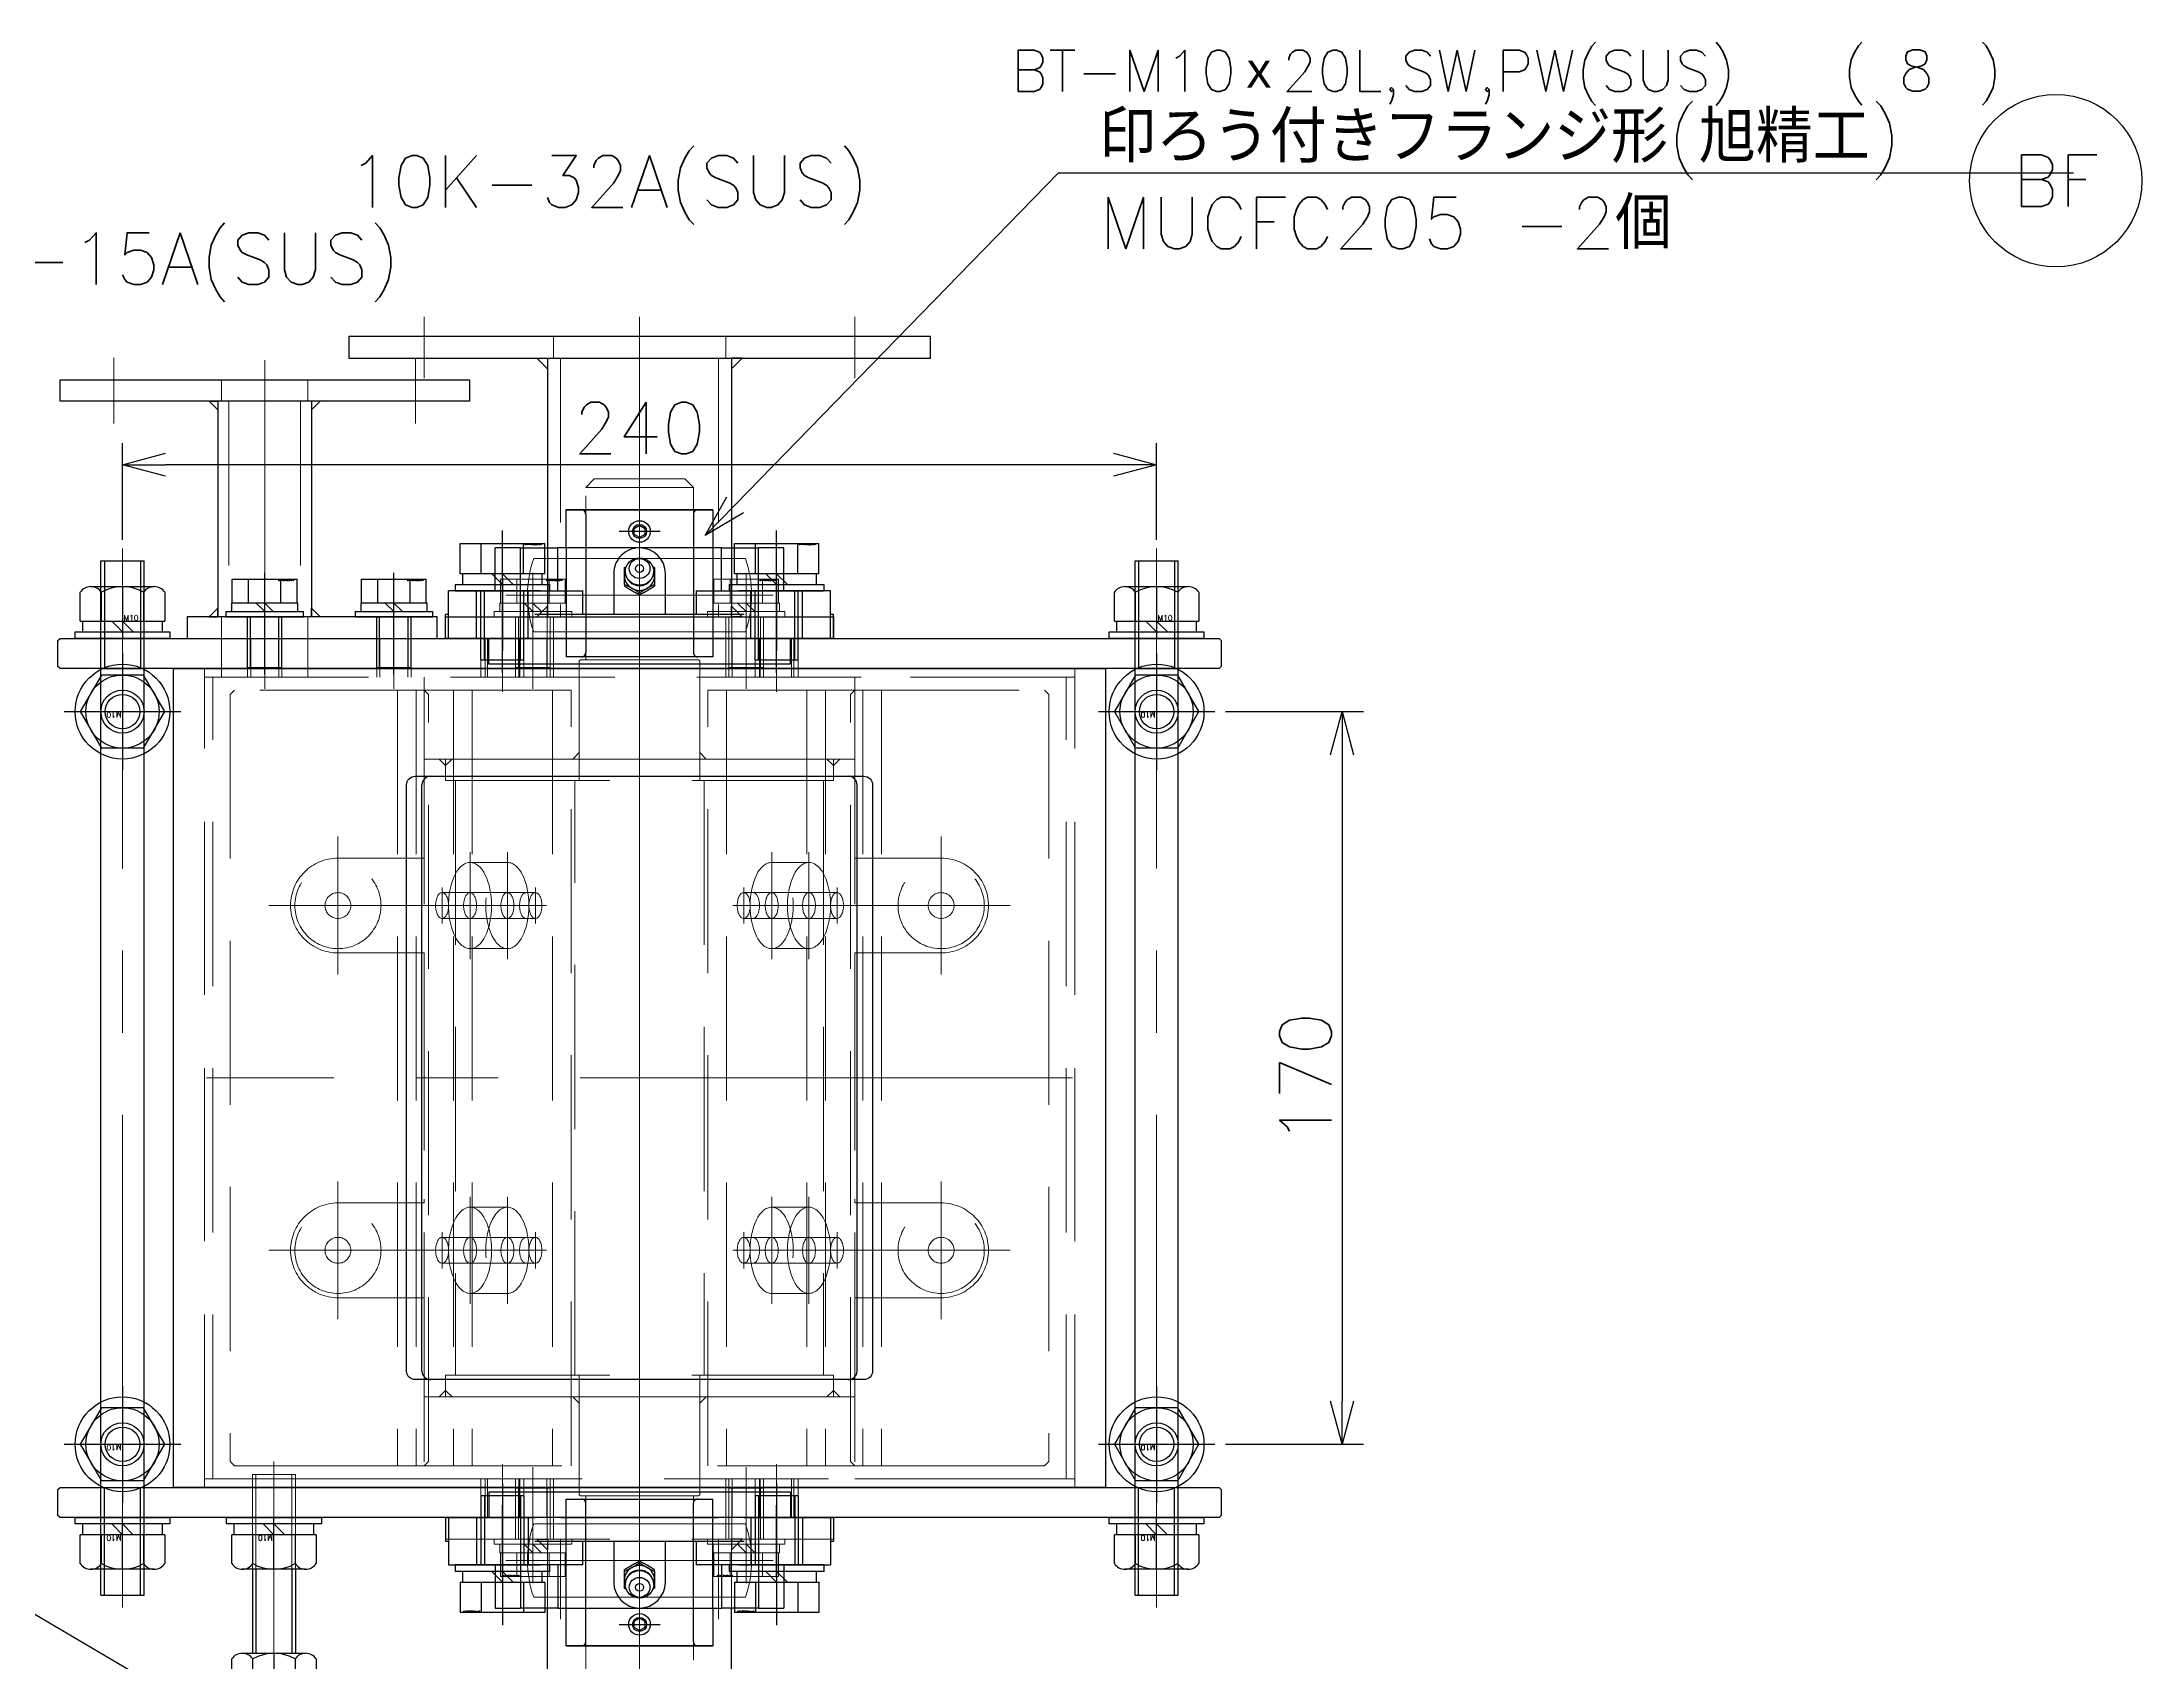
# Model space of a CAD drawing. Header units: millimetres. Extents: x -16130 to 36813, y -8099 to 27484.
# Drawn here: x 19313.9 to 19801.2, y 13808.8 to 14184.9 of the extents above; entities that cross this region are included whole.
import ezdxf
from ezdxf import colors
from ezdxf.entities.mleader import LeaderData, LeaderLine
from ezdxf.enums import TextEntityAlignment as Align
from ezdxf.math import Vec2, Vec3

# ---------------------------------------------------------------- set-up
doc = ezdxf.new("R2010")
doc.units = ezdxf.units.MM
doc.header["$LTSCALE"] = 6
doc.header["$PDMODE"] = 99
doc.header["$PDSIZE"] = 1
doc.linetypes.add('CENTER2', pattern=[28.575, 19.05, -3.175, 3.175, -3.175])
doc.linetypes.add('HIDDEN', pattern=[9.525, 6.35, -3.175])
for name, color, linetype, lineweight in [('01_NORMAL', 7, 'Continuous', 25), ('04_HIDDEN', 2, 'HIDDEN', 13), ('05_CENTER', 4, 'CENTER2', 13), ('07_TEXT', 3, 'Continuous', 13), ('08_DIM', 3, 'Continuous', 13)]:
    doc.layers.add(name, color=color, linetype=linetype, lineweight=lineweight)
doc.layers.add('10_DRAFT', color=8, linetype='Continuous', lineweight=0, plot=False)
doc.layers.add('HIDDEN', color=3, linetype='HIDDEN')
doc.styles.add('KSS_TXT', font='txt.shx', dxfattribs={"bigfont": 'extfont2.shx'})
doc.styles.add('KSS_TXT_L', font='txt.shx', dxfattribs={"height": 3, "bigfont": 'extfont2.shx'})
doc.styles.get("Standard").update_dxf_attribs({"font": 'txt.shx', "bigfont": 'extfont2.shx'})
doc.dimstyles.new('KSS_DIM', dxfattribs={"dimtxt": 3, "dimasz": 2.5, "dimexe": 1.25, "dimexo": 0.625, "dimtad": 1, "dimdsep": 46, "dimtxsty": 'KSS_TXT', "dimblk": 'OPEN30', "dimcen": 0, "dimazin": 2, "dimtfac": 0.75, "dimtmove": 0, "dimatfit": 3, "dimldrblk": 'OPEN30', "dimfxl": 1, "dimtolj": 1, "dimarcsym": 0})

# ---------------------------------------------------------------- blocks, each defined once
blk = doc.blocks.new('AM_BALLOON1')
at = {"transparency": 16777216}
blk.add_circle((0, 0), 5, dxfattribs=at)
blk.add_attdef('B_NUMBER', text='', height=3, dxfattribs=at).set_placement((0, 0), align=Align.MIDDLE_CENTER)
blk = doc.blocks.new('_OPEN')
at = {"color": 0, "linetype": 'ByBlock'}
for p, q in [((-1, 0.167), (0, 0)), ((0, 0), (-1, -0.167)), ((0, 0), (-1, 0))]:
    blk.add_line(p, q, dxfattribs=at)
blk = doc.blocks.new('_Open30')
at = {"color": 0, "linetype": 'ByBlock', "lineweight": -2}
for p, q in [((-1, 0.268), (0, 0)), ((0, 0), (-1, -0.268)), ((0, 0), (-1, 0))]:
    blk.add_line(p, q, dxfattribs=at)
blk = doc.blocks.new('A$C4DD551DB_1_1_1')
at = {"color": 0}
for p, q in [((-50.5, 68), (-50.5, -68)), ((50.5, 68), (50.5, -68))]:
    blk.add_line(p, q, dxfattribs=at)
blk.add_lwpolyline([(52.08, -70), (-52.08, -70, -0.414214), (-54.08, -68), (-54.08, 68, -0.414214), (-52.08, 70), (52.08, 70, -0.414214), (54.08, 68), (54.08, -68, -0.414214)], format="xyb", close=True, dxfattribs=at)
for centre, start, end in [((-48.5, 68), 90, 180), ((48.5, 68), 0, 90), ((-48.5, -68), 180, 270), ((48.5, -68), 270, 0)]:
    blk.add_arc(centre, 2, start, end, dxfattribs=at)
at = {"layer": '01_NORMAL'}
blk.add_lwpolyline([(-108.15, 95), (108.15, 95), (108.15, -95), (-108.15, -95)], close=True, dxfattribs=at)
at = {"layer": '04_HIDDEN'}
for p, q in [((-101, 95), (-101, -95)), ((101, 95), (101, -95))]:
    blk.add_line(p, q, dxfattribs=at)
at = {"layer": '10_DRAFT'}
for p, q in [((0, 95), (0, -95)), ((4.06, 0), (-4.06, 0))]:
    blk.add_line(p, q, dxfattribs=at)
blk = doc.blocks.new('A$C6DB7488B_1_1_1')
at = {"color": 0}
for p, q in [((-160, 94), (-159, 95)), ((-160, 50), (-160, 94)), ((-159, 95), (19, 95)), ((19, 95), (20, 94)), ((20, 94), (20, 50)), ((-160, 51.83), (20, 51.83)), ((-160, 43.17), (20, 43.17)), ((-160, 38.84), (20, 38.84)), ((-113, 26.3), (-113, 24.17)), ((-107, 26.3), (-107, 24.17)), ((-33, 26.3), (-33, 24.17)), ((-27, 26.3), (-27, 24.17)), ((-144, 15.84), (-144, -15.84)), ((4, 15.84), (4, -15.84)), ((-207, 12.5), (-207, -12.5)), ((152, 12.5), (27, 12.5)), ((154, 10.5), (152, 12.5)), ((152, 12.5), (152, -12.5)), ((154, -10.5), (154, 10.5)), ((154, 4), (87, 4)), ((154, -4), (87, -4)), ((27, -12.5), (152, -12.5)), ((152, -12.5), (154, -10.5)), ((-113, -26.3), (-113, -24.17)), ((-107, -26.3), (-107, -24.17)), ((-33, -26.3), (-33, -24.17)), ((-27, -26.3), (-27, -24.17)), ((-160, -38.84), (20, -38.84)), ((-160, -43.17), (20, -43.17)), ((-160, -50), (-160, -94)), ((-160, -51.83), (20, -51.83)), ((20, -94), (20, -50)), ((-160, -94), (-159, -95)), ((-159, -95), (19, -95)), ((19, -95), (20, -94))]:
    blk.add_line(p, q, dxfattribs=at)
for points in [[(20, 15.84), (-160, 15.84), (-160, 56.16), (20, 56.16)], [(20, -15.84), (-160, -15.84), (-160, -56.16), (20, -56.16)]]:
    blk.add_lwpolyline(points, close=True, dxfattribs=at)
at = {"color": 3}
for points in [[(-144, 45), (-142.5, 45), (-144, 46.5), (-144, 46.5)], [(-144, 45), (-142.5, 45), (-144, 43.5), (-144, 43.5)], [(4, 45), (2.5, 45), (4, 46.5), (4, 46.5)], [(4, 45), (2.5, 45), (4, 43.5), (4, 43.5)], [(-144, 14), (-145.5, 14), (-144, 15.5), (-144, 15.5)], [(4, 14), (5.5, 14), (4, 15.5), (4, 15.5)], [(-144, -14), (-145.5, -14), (-144, -15.5), (-144, -15.5)], [(4, -14), (5.5, -14), (4, -15.5), (4, -15.5)], [(-144, -45), (-142.5, -45), (-144, -43.5), (-144, -43.5)], [(4, -45), (2.5, -45), (4, -43.5), (4, -43.5)], [(-144, -45), (-142.5, -45), (-144, -46.5), (-144, -46.5)], [(4, -45), (2.5, -45), (4, -46.5), (4, -46.5)]]:
    blk.add_lwpolyline(points, close=True, dxfattribs=at)
at = {"color": 0}
for points in [[(-167, 12.5), (-207, 12.5), (-209, 10.5), (-209, -10.5), (-207, -12.5), (-167, -12.5)], [(-144, 14), (-166.7, 14), (-167, 13.7), (-167, -13.7), (-166.7, -14), (-144, -14)], [(4, 14), (26.7, 14), (27, 13.7), (27, -13.7), (26.7, -14), (4, -14)]]:
    blk.add_lwpolyline(points, dxfattribs=at)
for centre in [(-110, 70), (-30, 70), (-110, -70), (-30, -70)]:
    blk.add_circle(centre, 3, dxfattribs=at)
blk.add_arc((87, 0), 4, 90, 270, dxfattribs=at)
at = {"color": 0, "extrusion": (0, 0, -1)}
for centre, major_axis in [((-110, 26.34), (3, 0)), ((-30, -26.34), (-3, 0))]:
    blk.add_ellipse(centre, major_axis=major_axis, ratio=0.500003, start_param=3.113199, end_param=6.311671, dxfattribs=at)
for centre, major_axis in [((-110, 24.17), (3, 0)), ((-30, -24.17), (-3, 0))]:
    blk.add_ellipse(centre, major_axis=major_axis, ratio=0.500003, dxfattribs=at)
at = {"color": 0}
for centre, major_axis in [((-30, 26.34), (-3, 0)), ((-110, -26.34), (3, 0))]:
    blk.add_ellipse(centre, major_axis=major_axis, ratio=0.500003, start_param=3.113199, end_param=6.311671, dxfattribs=at)
for centre, major_axis in [((-30, 24.17), (-3, 0)), ((-110, -24.17), (3, 0))]:
    blk.add_ellipse(centre, major_axis=major_axis, ratio=0.500003, dxfattribs=at)
at = {"layer": '04_HIDDEN'}
for p, q in [((-159, 49), (-160, 50)), ((19, 49), (-159, 49)), ((4, 50), (-144, 50)), ((-144, 50), (-144, 49)), ((-144, 49), (-144, 15.84)), ((4, 50), (4, 49)), ((4, 49), (4, 15.84)), ((20, 50), (19, 49)), ((-144, 45), (-139, 45)), ((-139, 45), (-139, -45)), ((-113, 26.3), (-113, 45.83)), ((-107, 26.3), (-107, 45.83)), ((-33, 26.3), (-33, 45.83)), ((-27, 26.3), (-27, 45.83)), ((-1, 45), (-1, -45)), ((4, 45), (-1, 45)), ((-139, 42.7), (-1, 42.7)), ((-120, 30.67), (-120, 39.33)), ((-100, 30.67), (-100, 39.33)), ((-40, 30.67), (-40, 39.33)), ((-20, 30.67), (-20, 39.33)), ((-160, 20.17), (20, 20.17)), ((-144, 14), (-139, 14)), ((4, 14), (-1, 14)), ((154, 5), (134, 5)), ((134, -5), (134, 5)), ((129, 4), (126.69, 0)), ((126.69, 0), (129, -4)), ((129, -4), (129, 4)), ((154, 4), (129, 4)), ((154, -4), (129, -4)), ((154, -5), (134, -5)), ((-144, -14), (-139, -14)), ((4, -14), (-1, -14)), ((-144, -49), (-144, -15.84)), ((4, -49), (4, -15.84)), ((-160, -20.17), (20, -20.17)), ((-113, -26.3), (-113, -45.83)), ((-107, -26.3), (-107, -45.83)), ((-33, -26.3), (-33, -45.83)), ((-27, -26.3), (-27, -45.83)), ((-120, -30.67), (-120, -39.33)), ((-100, -30.67), (-100, -39.33)), ((-40, -30.67), (-40, -39.33)), ((-20, -30.67), (-20, -39.33)), ((-139, -42.7), (-1, -42.7)), ((-144, -45), (-139, -45)), ((4, -45), (-1, -45)), ((-159, -49), (-160, -50)), ((19, -49), (-159, -49)), ((-144, -50), (-144, -49)), ((4, -50), (-144, -50)), ((4, -50), (4, -49)), ((20, -50), (19, -49))]:
    blk.add_line(p, q, dxfattribs=at)
for points in [[(-1, 15), (-139, 15)], [(-139, -15), (-1, -15)]]:
    blk.add_lwpolyline(points, dxfattribs=at)
for centre in [(-110, 70), (-30, 70), (-110, -70), (-30, -70)]:
    blk.add_circle(centre, 10, dxfattribs=at)
for centre in [(-110, 39.33), (-30, 39.33)]:
    blk.add_ellipse(centre, major_axis=(10, 0), ratio=0.5, start_param=0, end_param=3.141593, dxfattribs=at)
at = {"layer": '04_HIDDEN', "extrusion": (0, 0, -1)}
for centre, major_axis, ratio in [((-110, 45.83), (3, 0), 0.500003), ((-110, 39.33), (3, 0), 0.500003), ((-110, 30.67), (-10, 0), 0.5), ((-110, 30.67), (3, 0), 0.500003), ((-30, -30.67), (10, 0), 0.5), ((-30, -30.67), (-3, 0), 0.500003), ((-30, -39.33), (-3, 0), 0.500003), ((-30, -45.83), (-3, 0), 0.500003)]:
    blk.add_ellipse(centre, major_axis=major_axis, ratio=ratio, dxfattribs=at)
at = {"layer": '04_HIDDEN'}
for centre, major_axis, ratio in [((-30, 45.83), (-3, 0), 0.500003), ((-30, 39.33), (-3, 0), 0.500003), ((-30, 30.67), (10, 0), 0.5), ((-30, 30.67), (-3, 0), 0.500003), ((-110, -30.67), (-10, 0), 0.5), ((-110, -30.67), (3, 0), 0.500003), ((-110, -39.33), (3, 0), 0.500003), ((-110, -45.83), (3, 0), 0.500003)]:
    blk.add_ellipse(centre, major_axis=major_axis, ratio=ratio, dxfattribs=at)
at = {"layer": '04_HIDDEN', "extrusion": (0, 0, -1)}
for centre in [(-110, -39.33), (-30, -39.33)]:
    blk.add_ellipse(centre, major_axis=(10, 0), ratio=0.5, start_param=0, end_param=3.141593, dxfattribs=at)
at = {"layer": '05_CENTER'}
for p, q in [((-70, -100.5), (-70, 100.5)), ((-110, 57), (-110, 83)), ((-30, 57), (-30, 83)), ((-123, 70), (-97, 70)), ((-17, 70), (-43, 70)), ((-105.82, 45.83), (-114.18, 45.83)), ((-110, 48.3), (-110, 21.62)), ((-34.18, 45.83), (-25.82, 45.83)), ((-30, 48.3), (-30, 21.62)), ((-97.59, 39.33), (-122.41, 39.33)), ((-42.41, 39.33), (-17.59, 39.33)), ((-97.59, 30.67), (-122.41, 30.67)), ((-42.41, 30.67), (-17.59, 30.67)), ((-105.82, 24.17), (-114.18, 24.17)), ((-34.18, 24.17), (-25.82, 24.17)), ((156.79, 0), (-212.93, 0)), ((-105.82, -24.17), (-114.18, -24.17)), ((-110, -48.3), (-110, -21.62)), ((-34.18, -24.17), (-25.82, -24.17)), ((-30, -48.3), (-30, -21.62)), ((-97.59, -30.67), (-122.41, -30.67)), ((-42.41, -30.67), (-17.59, -30.67)), ((-97.59, -39.33), (-122.41, -39.33)), ((-42.41, -39.33), (-17.59, -39.33)), ((-105.82, -45.83), (-114.18, -45.83)), ((-34.18, -45.83), (-25.82, -45.83)), ((-110, -57), (-110, -83)), ((-30, -57), (-30, -83)), ((-123, -70), (-97, -70)), ((-17, -70), (-43, -70))]:
    blk.add_line(p, q, dxfattribs=at)
at = {"layer": '10_DRAFT'}
for centre in [(-110, 39.33), (-30, 39.33)]:
    blk.add_ellipse(centre, major_axis=(10, 0), ratio=0.5, start_param=3.141593, end_param=6.283185, dxfattribs=at)
at = {"layer": '10_DRAFT', "extrusion": (0, 0, -1)}
for centre in [(-110, -39.33), (-30, -39.33)]:
    blk.add_ellipse(centre, major_axis=(10, 0), ratio=0.5, start_param=3.141593, end_param=6.283185, dxfattribs=at)
blk = doc.blocks.new('MUCFC205c')
at = {"color": 0}
for p, q in [((-35, 6), (35, 6)), ((-35, 6), (-35, 0)), ((35, 6), (35, 0)), ((-44.32, 0), (-24.31, 0)), ((-18.27, 0), (-24.31, 0)), ((-18.27, 0), (18.27, 0)), ((24.31, 0), (18.27, 0)), ((24.31, 0), (44.32, 0)), ((-45, 0), (-44.32, 0)), ((-45, 0), (-45, -5.5)), ((-44.32, 0), (-44.32, -11)), ((44.32, 0), (45, 0)), ((44.32, 0), (44.32, -11)), ((45, 0), (45, -5.5)), ((-45, -5.5), (-44.32, -5.5)), ((-24.31, -5.5), (-18.27, -5.5)), ((-18.27, -5.5), (18.27, -5.5)), ((-13.14, -11), (-13.14, -5.5)), ((-6, -5.5), (-6, -15)), ((6, -15), (6, -5.5)), ((13.14, -5.5), (13.14, -11)), ((18.27, -5.5), (24.31, -5.5)), ((44.32, -5.5), (45, -5.5)), ((-44.32, -11), (-22.98, -11)), ((-33.5, -11), (-33.5, -21)), ((-27.59, -11), (-27.59, -21)), ((-13.14, -11), (-22.98, -11)), ((-19, -11), (-19, -21)), ((-3.5, -12.48), (-3.5, -12.13)), ((0, -10.53), (0, -10.18)), ((3.5, -12.48), (3.5, -12.13)), ((22.98, -11), (13.14, -11)), ((19, -11), (19, -21)), ((22.98, -11), (44.32, -11)), ((27.59, -11), (27.59, -21)), ((33.5, -11), (33.5, -21)), ((-33.5, -21), (-27.59, -21)), ((-19, -21), (-27.59, -21)), ((-19, -21), (0, -21)), ((-17, -29.8), (-17, -21)), ((-1.25, -24.08), (0, -23.36)), ((-1.25, -25.52), (-1.25, -24.08)), ((0, -21), (19, -21)), ((0, -23.36), (1.25, -24.08)), ((1.25, -24.08), (1.25, -25.52)), ((17, -21), (17, -29.8)), ((27.59, -21), (19, -21)), ((27.59, -21), (33.5, -21)), ((0, -26.24), (-1.25, -25.52)), ((1.25, -25.52), (0, -26.24)), ((17, -29.8), (-17, -29.8)), ((-17, -29.8), (17, -29.8))]:
    blk.add_line(p, q, dxfattribs=at)
at = {"color": 0, "linetype": 'CENTER2'}
for p, q in [((-31.82, -13.93), (-31.82, 2.87)), ((31.82, -13.93), (31.82, 2.87)), ((-4.75, -24.8), (4.75, -24.8))]:
    blk.add_line(p, q, dxfattribs=at)
at = {"color": 0}
for radius in [2.5, 1.63]:
    blk.add_circle((0, -24.8), radius, dxfattribs=at)
at = {"color": 0, "linetype": 'HIDDEN'}
for centre, start, end in [((-13.5, 3.3), 0, 90), ((13.5, 3.3), 90, 180), ((-13.5, -28.8), 270, 0), ((13.5, -28.8), 180, 270)]:
    blk.add_arc(centre, 1, start, end, dxfattribs=at)
at = {"color": 0}
for centre, radius, start, end in [((0, -15.5), 3.3, 0, 180), ((0, -15), 6, 180, 270), ((0, -15), 6, 270, 0)]:
    blk.add_arc(centre, radius, start, end, dxfattribs=at)
for major_axis, start_param, end_param in [((-3.5, 0), 5.235988, 6.283185), ((-3.5, 0), 0, 0.342953), ((-3.5, 0), 4.18879, 5.235988), ((3.5, 0), 0, 1.047198), ((3.5, 0), 5.940232, 6.283185)]:
    blk.add_ellipse((0, -14.52), major_axis=major_axis, ratio=0.965926, start_param=start_param, end_param=end_param, dxfattribs=at)
for centre, major_axis in [((0, -15.5), (-3.3, 0)), ((0, -16.2), (-2.4, 0)), ((0, -16.2), (-0.929, 0))]:
    blk.add_ellipse(centre, major_axis=major_axis, ratio=0.965926, dxfattribs=at)
for points, weights in [([(-1.75, -11.07), (-2.56, -11.53), (-3.5, -12.13)], [1, 1.07194812406, 1.06657306684]), ([(-3.5, -12.48), (-2.56, -12.04), (-1.75, -11.59)], [1.06657306684, 1.07194812406, 1]), ([(-3.5, -14.52), (-3.5, -13.61), (-3.5, -12.48)], [1, 1.07194812406, 1.06657306684]), ([(-3.5, -16.39), (-3.5, -15.42), (-3.5, -14.52)], [1.06657306684, 1.07194812406, 1]), ([(0, -10.18), (-0.94, -10.62), (-1.75, -11.07)], [1.06657306684, 1.07194812406, 1]), ([(-1.75, -11.59), (-0.94, -11.14), (0, -10.53)], [1, 1.07194812406, 1.06657306684]), ([(1.75, -11.07), (0.94, -10.62), (0, -10.18)], [1, 1.07194812406, 1.06657306684]), ([(0, -10.53), (0.94, -11.14), (1.75, -11.59)], [1.06657306684, 1.07194812406, 1]), ([(3.5, -12.13), (2.56, -11.53), (1.75, -11.07)], [1.06657306684, 1.07194812406, 1]), ([(1.75, -11.59), (2.56, -12.04), (3.5, -12.48)], [1, 1.07194812406, 1.06657306684]), ([(3.5, -12.48), (3.5, -13.61), (3.5, -14.52)], [1.06657306684, 1.07194812406, 1]), ([(3.5, -14.52), (3.5, -15.42), (3.5, -16.39)], [1, 1.07194812406, 1.06657306684]), ([(-3.07, -16.66), (-3.28, -16.53), (-3.5, -16.39)], [1.06489758801, 1.06782171765, 1.06657306684]), ([(3.5, -16.39), (3.28, -16.53), (3.07, -16.66)], [1.06657306684, 1.06782171765, 1.06489758801])]:
    blk.add_rational_spline(points, weights, degree=2, dxfattribs=at)
at = {"layer": '10_DRAFT'}
for p, q in [((0, -29.8), (0, 6)), ((-24.57, -1.5), (24.57, -1.5)), ((31, -10), (-31, -10)), ((-24.57, -18.5), (24.57, -18.5))]:
    blk.add_line(p, q, dxfattribs=at)
for start, end in [(160.9179, 199.0821), (340.9179, 19.0821)]:
    blk.add_arc((0, -10), 26, start, end, dxfattribs=at)
at = {"layer": 'HIDDEN', "color": 0}
for p, q in [((-37.82, 0), (-37.82, -11)), ((-25.82, 0), (-25.82, -11)), ((-17, -21), (-17, 4.3)), ((-17, 4.3), (17, 4.3)), ((-12.5, -28.8), (-12.5, 3.3)), ((12.5, -28.8), (12.5, 3.3)), ((17, -21), (17, 4.3)), ((25.82, 0), (25.82, -11)), ((37.82, 0), (37.82, -11))]:
    blk.add_line(p, q, dxfattribs=at)
blk = doc.blocks.new('A$C05FE0EC2_2_1_1')
at = {"color": 0}
for p, q in [((-9.81, 11), (9.81, 11)), ((-9.81, 4), (-9.81, 11)), ((-4.91, 4), (-4.91, 11)), ((4.91, 4), (4.91, 11)), ((9.81, 4), (9.81, 11)), ((-11, 1.5), (11, 1.5)), ((-11, 1.5), (-11, 0)), ((-11, 0), (11, 0)), ((9.81, 4), (-9.81, 4)), ((-9.25, 4), (-9.25, 1.5)), ((0, 1.5), (-2.5, 4)), ((0, 4), (2.5, 1.5)), ((9.25, 1.5), (9.25, 4)), ((11, 0), (11, 1.5))]:
    blk.add_line(p, q, dxfattribs=at)
at = {"color": 0, "linetype": 'CENTER2'}
blk.add_line((0, -19), (0, 14), dxfattribs=at)
at = {"color": 0, "linetype": 'HIDDEN'}
for p, q in [((-5, -16), (-5, 0)), ((-4.19, -16), (-4.19, 0)), ((4.19, -16), (4.19, 0)), ((5, -16), (5, 0)), ((-5, -16), (5, -16))]:
    blk.add_line(p, q, dxfattribs=at)
at = {"layer": '10_DRAFT', "style": 'KSS_TXT_L'}
blk.add_text('BT-M10x20L,SW,PW', height=0.3, dxfattribs=at).set_placement((5.16, 10.66))
blk = doc.blocks.new('A$C684CD659')
at = {"color": 4}
blk.add_blockref('MUCFC205c', (0, 0), dxfattribs=at)
at = {"rotation": 180}
for p in [(-31.82, -11), (31.82, -11)]:
    blk.add_blockref('A$C05FE0EC2_2_1_1', p, dxfattribs=at)
blk = doc.blocks.new('A$C2F213FA1_1_1_1')
at = {"color": 0}
blk.add_lwpolyline([(135, 6.5), (135, 0.5), (134.5, 0), (-134.5, 0), (-135, 0.5), (-135, 6.5), (-134.5, 7), (134.5, 7)], close=True, dxfattribs=at)
at = {"layer": '04_HIDDEN'}
for p, q in [((-101, 7), (-101, 9)), ((-36.82, 9), (-36.82, 0)), ((-35.82, 9), (-35.82, 0)), ((-27.82, 9), (-27.82, 0)), ((-26.82, 9), (-26.82, 0)), ((26.82, 9), (26.82, 0)), ((27.82, 9), (27.82, 0)), ((35.82, 9), (35.82, 0)), ((36.82, 9), (36.82, 0)), ((101, 9), (101, 7))]:
    blk.add_line(p, q, dxfattribs=at)
at = {"layer": '04_HIDDEN', "color": 9}
for p, q in [((-35.25, 0), (-35.25, 9)), ((35.25, 0), (35.25, 9))]:
    blk.add_line(p, q, dxfattribs=at)
at = {"layer": '04_HIDDEN', "color": 252}
for p, q in [((-28.75, 9), (-28.75, 0)), ((-28, 9), (-28, 0)), ((-21.5, 9), (-21.5, 0)), ((-20.75, 9), (-20.75, 0)), ((-20, 9), (-20, 0)), ((20, 9), (20, 0)), ((20.75, 9), (20.75, 0)), ((21.5, 9), (21.5, 0)), ((28, 9), (28, 0)), ((28.75, 9), (28.75, 0))]:
    blk.add_line(p, q, dxfattribs=at)
at = {"layer": '04_HIDDEN'}
blk.add_lwpolyline([(101, 9), (-101, 9)], dxfattribs=at)
at = {"layer": '05_CENTER'}
for p, q in [((-120, 11.2), (-120, -4.07)), ((-31.82, 12.39), (-31.82, -3.39)), ((31.82, 12.39), (31.82, -3.39)), ((120, 11.2), (120, -4.07))]:
    blk.add_line(p, q, dxfattribs=at)
at = {"layer": '05_CENTER', "color": 252}
for p, q in [((-24.75, 11.71), (-24.75, -2.71)), ((24.75, 11.71), (24.75, -2.71))]:
    blk.add_line(p, q, dxfattribs=at)
at = {"layer": '10_DRAFT'}
blk.add_line((0, 9), (0, 0), dxfattribs=at)
blk = doc.blocks.new('A$C2C234A17_1_1_1')
at = {"color": 0}
blk.add_lwpolyline([(135, 4.5), (135, -1.5), (134.5, -2), (-134.5, -2), (-135, -1.5), (-135, 4.5), (-134.5, 5), (134.5, 5)], close=True, dxfattribs=at)
at = {"layer": '04_HIDDEN'}
for p, q in [((-101, 5), (-101, 7)), ((-36.82, 7), (-36.82, -2)), ((-35.82, 7), (-35.82, -2)), ((-27.82, 7), (-27.82, -2)), ((-26.82, 7), (-26.82, -2)), ((26.82, 7), (26.82, -2)), ((27.82, 7), (27.82, -2)), ((35.82, 7), (35.82, -2)), ((36.82, 7), (36.82, -2)), ((101, 7), (101, 5))]:
    blk.add_line(p, q, dxfattribs=at)
at = {"layer": '04_HIDDEN', "color": 9}
for p, q in [((-35.25, -2), (-35.25, 7)), ((35.25, -2), (35.25, 7))]:
    blk.add_line(p, q, dxfattribs=at)
at = {"layer": '04_HIDDEN', "color": 252}
for p, q in [((-28.75, 7), (-28.75, -2)), ((-28, 7), (-28, -2)), ((-21.5, 7), (-21.5, -2)), ((-20.75, 7), (-20.75, -2)), ((-20, 7), (-20, -2)), ((20, 7), (20, -2)), ((20.75, 7), (20.75, -2)), ((21.5, 7), (21.5, -2)), ((28, 7), (28, -2)), ((28.75, 7), (28.75, -2)), ((53, 7), (53, -2)), ((53.75, 7), (53.75, -2)), ((60.25, 7), (60.25, -2)), ((61, 7), (61, -2)), ((77, 7), (77, -2)), ((83, 7), (83, -2)), ((83.75, 7), (83.75, -2)), ((90.25, 7), (90.25, -2)), ((91, 7), (91, -2)), ((97, 7), (97, -2))]:
    blk.add_line(p, q, dxfattribs=at)
at = {"layer": '04_HIDDEN'}
blk.add_lwpolyline([(101, 7), (-101, 7)], dxfattribs=at)
at = {"layer": '05_CENTER'}
for p, q in [((-31.82, 10.39), (-31.82, -5.39)), ((31.82, 10.39), (31.82, -5.39)), ((-120, 9.2), (-120, -6.07)), ((120, 9.2), (120, -6.07))]:
    blk.add_line(p, q, dxfattribs=at)
at = {"layer": '05_CENTER', "color": 252}
for p, q in [((-24.75, 9.71), (-24.75, -4.71)), ((24.75, 9.71), (24.75, -4.71)), ((57, 9.71), (57, -4.71)), ((87, 9.71), (87, -4.71))]:
    blk.add_line(p, q, dxfattribs=at)
at = {"layer": '10_DRAFT'}
blk.add_line((0, 7), (0, -2), dxfattribs=at)
blk = doc.blocks.new('A$C04E828C6_1_1_1')
at = {"color": 0}
for p, q in [((-63, 28), (123, 28)), ((-21, -1), (-21, -21)), ((1, -1), (1, -21)), ((59, -1), (59, -21)), ((81, -1), (81, -21))]:
    blk.add_line(p, q, dxfattribs=at)
for points in [[(-21, -21), (-63, -21), (-63, 30), (123, 30), (123, -21), (81, -21)], [(59, -21), (1, -21)]]:
    blk.add_lwpolyline(points, dxfattribs=at)
for centre in [(-10, -1), (70, -1)]:
    blk.add_arc(centre, 11, 0, 180, dxfattribs=at)
at = {"layer": '05_CENTER'}
for p, q in [((-10, -25), (-10, 15)), ((70, -25), (70, 15)), ((-26, -1), (6, -1)), ((54, -1), (86, -1))]:
    blk.add_line(p, q, dxfattribs=at)
blk = doc.blocks.new('M10Nza_1_1_1_1')
at = {"color": 0}
for p, q in [((-9.8, 4), (-9.8, 10.69)), ((-7.35, 12), (7.35, 12)), ((-4.9, 4), (-4.9, 10.69)), ((4.9, 10.69), (4.9, 4)), ((9.8, 10.69), (9.8, 4)), ((-9.8, 4), (9.8, 4)), ((-9.2, 1.5), (-9.2, 4)), ((0, 1.5), (-2.5, 4)), ((0, 4), (2.5, 1.5)), ((9.2, 4), (9.2, 1.5))]:
    blk.add_line(p, q, dxfattribs=at)
at = {"color": 0, "linetype": 'CENTER2'}
blk.add_line((0, 12), (0, 0), dxfattribs=at)
at = {"color": 0}
blk.add_lwpolyline([(-11, 1.5), (11, 1.5), (11, 0), (-11, 0)], close=True, dxfattribs=at)
for centre, radius, start, end in [((-7.35, 9.06), 2.94, 33.626, 146.374), ((0, 2.2), 9.8, 60, 120), ((7.35, 9.06), 2.94, 33.626, 146.374)]:
    blk.add_arc(centre, radius, start, end, dxfattribs=at)
at = {"layer": '10_DRAFT', "style": 'KSS_TXT'}
blk.add_text('M10', height=1.25, dxfattribs=at).set_placement((0.26, 4.12))
blk = doc.blocks.new('A$C684CC09B')
at = {"color": 0, "linetype": 'CENTER2'}
blk.add_line((0, -93), (0, 10), dxfattribs=at)
at = {"color": 0}
for p, q in [((-9.81, 7), (9.81, 7)), ((-9.81, 0), (-9.81, 7)), ((-4.91, 0), (-4.91, 7)), ((4.91, 0), (4.91, 7)), ((9.81, 0), (9.81, 7)), ((-9.81, 0), (9.81, 0)), ((-5, -90), (-5, 0)), ((5, -90), (5, 0)), ((-4.19, -90), (-4.19, -1.96)), ((4.19, -90), (4.19, -1.96))]:
    blk.add_line(p, q, dxfattribs=at)
at = {"color": 0, "linetype": 'HIDDEN'}
for p, q in [((-5, -1.96), (5, -1.96)), ((-5, -90), (5, -90))]:
    blk.add_line(p, q, dxfattribs=at)
at = {"layer": '10_DRAFT', "style": 'KSS_TXT_L'}
for s, p in [('BT-M10x90L', (6.32, 6.59)), ('全ねじ', (7.03, 6.21))]:
    blk.add_text(s, height=0.3, dxfattribs=at).set_placement(p)
blk = doc.blocks.new('A$C680612B7_1_1_1')
at = {"color": 0}
for p, q in [((-120, 5), (120, 5)), ((-120, 5), (-120, -5)), ((-95, 5), (-95, -5)), ((95, 5), (95, -5)), ((120, 5), (120, -5)), ((-120, 4.19), (-95, 4.19)), ((120, 4.19), (95, 4.19)), ((-120, -4.19), (-95, -4.19)), ((120, -4.19), (95, -4.19)), ((-120, -5), (120, -5))]:
    blk.add_line(p, q, dxfattribs=at)
at = {"layer": '05_CENTER'}
blk.add_line((-122.85, 0), (122.85, 0), dxfattribs=at)
blk = doc.blocks.new('M10Nza_1_1_1_1_1')
at = {"color": 0}
for p, q in [((-9.8, 4), (-9.8, 10.69)), ((-7.35, 12), (7.35, 12)), ((-4.9, 4), (-4.9, 10.69)), ((4.9, 10.69), (4.9, 4)), ((9.8, 10.69), (9.8, 4)), ((-9.8, 4), (9.8, 4)), ((-9.2, 1.5), (-9.2, 4)), ((0, 1.5), (-2.5, 4)), ((0, 4), (2.5, 1.5)), ((9.2, 4), (9.2, 1.5))]:
    blk.add_line(p, q, dxfattribs=at)
at = {"color": 0, "linetype": 'CENTER2'}
blk.add_line((0, 12), (0, 0), dxfattribs=at)
at = {"color": 0}
blk.add_lwpolyline([(-11, 1.5), (11, 1.5), (11, 0), (-11, 0)], close=True, dxfattribs=at)
for centre, radius, start, end in [((-7.35, 9.06), 2.94, 33.626, 146.374), ((0, 2.2), 9.8, 60, 120), ((7.35, 9.06), 2.94, 33.626, 146.374)]:
    blk.add_arc(centre, radius, start, end, dxfattribs=at)
at = {"layer": '10_DRAFT', "style": 'KSS_TXT'}
blk.add_text('M10', height=1.25, dxfattribs=at).set_placement((0.26, 4.12))
blk = doc.blocks.new('10b_2_1_1')
at = {"color": 0, "linetype": 'CENTER2'}
for p, q in [((0, -13.51), (0, 13.51)), ((13.51, 0), (-13.51, 0))]:
    blk.add_line(p, q, dxfattribs=at)
at = {"color": 0}
for p, q in [((-4.9, 8.49), (-9.8, 0)), ((-4.9, 8.49), (4.9, 8.49)), ((9.8, 0), (4.9, 8.49)), ((-9.8, 0), (-4.9, -8.49)), ((4.9, -8.49), (9.8, 0)), ((-4.9, -8.49), (4.9, -8.49))]:
    blk.add_line(p, q, dxfattribs=at)
for radius in [11, 8.49, 5, 4]:
    blk.add_circle((0, 0), radius, dxfattribs=at)
at = {"layer": '10_DRAFT', "style": 'KSS_TXT'}
blk.add_text('M10', height=1.25, dxfattribs=at).set_placement((0.26, 0.12))
blk = doc.blocks.new('A$C684CE333')
at = {"color": 0}
for centre in [(-120, 85), (120, 85), (-120, -85), (120, -85)]:
    blk.add_circle(centre, 5, dxfattribs=at)
at = {"layer": '05_CENTER'}
for p, q in [((-128, 85), (-112, 85)), ((128, 85), (112, 85)), ((-128, -85), (-112, -85)), ((128, -85), (112, -85))]:
    blk.add_line(p, q, dxfattribs=at)
at = {"layer": '10_DRAFT'}
for p, q in [((0, -8.78), (0, 8.78)), ((-8.78, 0), (8.78, 0))]:
    blk.add_line(p, q, dxfattribs=at)
for name, p, rotation in [('A$C680612B7_1_1_1', (-120, 0), 270), ('A$C680612B7_1_1_1', (120, 0), 270), ('M10Nza_1_1_1_1_1', (-120, 102), 359.9999999999999), ('M10Nza_1_1_1_1_1', (120, 102), 359.9999999999999), ('M10Nza_1_1_1_1_1', (-120, -102), 180), ('M10Nza_1_1_1_1_1', (120, -102), 180)]:
    blk.add_blockref(name, p, dxfattribs=dict(rotation=rotation))
for p in [(-120, 85), (120, 85), (-120, -85), (120, -85)]:
    blk.add_blockref('10b_2_1_1', p)
blk = doc.blocks.new('A$C4F344C99_1')
at = {"color": 0, "linetype": 'CENTER2'}
blk.add_line((0, -13.3), (0, 10.2), dxfattribs=at)
at = {"color": 0}
for p, q in [((-7.51, 8.7), (7.51, 8.7)), ((-7.51, 3.2), (-7.51, 8.7)), ((-3.75, 3.2), (-3.75, 8.7)), ((3.75, 3.2), (3.75, 8.7)), ((7.51, 3.2), (7.51, 8.7)), ((-9, 1.2), (9, 1.2)), ((-9, 1.2), (-9, 0)), ((-9, 0), (9, 0)), ((-7.7, 3.2), (-7.7, 1.2)), ((7.7, 3.2), (-7.7, 3.2)), ((0, 1.2), (-2, 3.2)), ((0, 3.2), (2, 1.2)), ((7.7, 1.2), (7.7, 3.2)), ((9, 0), (9, 1.2))]:
    blk.add_line(p, q, dxfattribs=at)
at = {"color": 0, "linetype": 'HIDDEN'}
for p, q in [((-4, -11.8), (-4, 0)), ((-3.32, -11.8), (-3.32, 0)), ((3.32, -11.8), (3.32, 0)), ((4, -11.8), (4, 0)), ((-4, -11.8), (4, -11.8))]:
    blk.add_line(p, q, dxfattribs=at)
at = {"layer": '10_DRAFT', "style": 'KSS_TXT_L'}
blk.add_text('BT-M8x15L,SW,PW', height=0.3, dxfattribs=at).set_placement((3.13, 8.36))
blk = doc.blocks.new('A$C684CE454')
at = {"color": 0}
for p, q in [((-195, 21.35), (-145, 21.35)), ((-45, 21.35), (-21, 21.35)), ((-195, -21.35), (-145, -21.35)), ((-45, -21.35), (-21, -21.35))]:
    blk.add_line(p, q, dxfattribs=at)
blk.add_lwpolyline([(-195, 67.5), (-200, 67.5), (-200, -67.5), (-195, -67.5)], close=True, dxfattribs=at)
at = {"color": 3}
for points in [[(-195, 21.35), (-192.5, 21.35), (-192.5, 21.35), (-195, 23.85)], [(-5, 21.35), (-7.5, 21.35), (-7.5, 21.35), (-5, 23.85)], [(-195, -21.35), (-192.5, -21.35), (-192.5, -21.35), (-195, -23.85)], [(-5, -21.35), (-7.5, -21.35), (-7.5, -21.35), (-5, -23.85)]]:
    blk.add_lwpolyline(points, close=True, dxfattribs=at)
at = {"layer": '04_HIDDEN'}
for p, q in [((-195, 20), (-200, 20)), ((-45, 21.35), (-145, 21.35)), ((-5, 21.35), (-21, 21.35)), ((-5, 20), (0, 20)), ((-195, 18.35), (-5, 18.35)), ((-195, -18.35), (-5, -18.35)), ((-195, -20), (-200, -20)), ((-45, -21.35), (-145, -21.35)), ((-5, -21.35), (-21, -21.35)), ((-5, -20), (0, -20))]:
    blk.add_line(p, q, dxfattribs=at)
blk.add_lwpolyline([(0, 45), (-5, 45), (-5, -45), (0, -45)], close=True, dxfattribs=at)
at = {"layer": '05_CENTER'}
for p, q in [((-190.34, 50), (-204.57, 50)), ((4.66, 24.75), (-9.57, 24.75)), ((-204.62, 0), (4.68, 0)), ((4.66, -24.75), (-9.57, -24.75)), ((-190.34, -50), (-204.57, -50))]:
    blk.add_line(p, q, dxfattribs=at)
at = {"layer": '04_HIDDEN', "rotation": 90}
for p in [(-5, 24.75), (-5, -24.75)]:
    blk.add_blockref('A$C4F344C99_1', p, dxfattribs=at)
blk = doc.blocks.new('A$C684CE4E0')
at = {"color": 0}
for p, q in [((65, 21.35), (5, 21.35)), ((65, -21.35), (5, -21.35))]:
    blk.add_line(p, q, dxfattribs=at)
for points in [[(65, 67.5), (65, -67.5), (70, -67.5), (70, 67.5)], [(0, 45), (5, 45), (5, -45), (0, -45)]]:
    blk.add_lwpolyline(points, close=True, dxfattribs=at)
at = {"color": 3}
for points in [[(5, 21.35), (7.5, 21.35), (7.5, 21.35), (5, 23.85)], [(65, 21.35), (62.5, 21.35), (62.5, 21.35), (65, 23.85)], [(5, -21.35), (7.5, -21.35), (7.5, -21.35), (5, -23.85)], [(65, -21.35), (62.5, -21.35), (62.5, -21.35), (65, -23.85)]]:
    blk.add_lwpolyline(points, close=True, dxfattribs=at)
at = {"layer": '04_HIDDEN'}
for p, q in [((5, 20), (0, 20)), ((65, 20), (70, 20)), ((65, 18.35), (5, 18.35)), ((65, -18.35), (5, -18.35)), ((5, -20), (0, -20)), ((65, -20), (70, -20))]:
    blk.add_line(p, q, dxfattribs=at)
at = {"layer": '05_CENTER'}
for p, q in [((60.34, 50), (74.57, 50)), ((-4.66, 24.75), (9.57, 24.75)), ((74.62, 0), (-4.68, 0)), ((-4.66, -24.75), (9.57, -24.75)), ((60.34, -50), (74.57, -50))]:
    blk.add_line(p, q, dxfattribs=at)
at = {"layer": '04_HIDDEN', "rotation": 270}
for p in [(5, 24.75), (5, -24.75)]:
    blk.add_blockref('A$C4F344C99_1', p, dxfattribs=at)
blk = doc.blocks.new('A$C684B81BE')
at = {"color": 0}
for p, q in [((-10.85, -55), (-10.85, -5)), ((10.85, -55), (10.85, -5))]:
    blk.add_line(p, q, dxfattribs=at)
for points in [[(-40, 0), (-40, -5), (18, -5), (18, 0)], [(-47.5, -55), (47.5, -55), (47.5, -60), (-47.5, -60)]]:
    blk.add_lwpolyline(points, close=True, dxfattribs=at)
at = {"color": 3}
for points in [[(-10.85, -5), (-10.85, -7), (-12.85, -5), (-12.85, -5)], [(10.85, -5), (10.85, -7), (12.85, -5), (12.85, -5)], [(-10.85, -55), (-10.85, -53), (-12.85, -55), (-12.85, -55)], [(10.85, -55), (10.85, -53), (12.85, -55), (12.85, -55)]]:
    blk.add_lwpolyline(points, close=True, dxfattribs=at)
at = {"layer": '04_HIDDEN'}
for p, q in [((-10, 0), (-10, -5)), ((10, 0), (10, -5)), ((-8.35, -55), (-8.35, -5)), ((8.35, -55), (8.35, -5)), ((-10, -55), (-10, -60)), ((10, -55), (10, -60))]:
    blk.add_line(p, q, dxfattribs=at)
at = {"layer": '05_CENTER'}
for p, q in [((-30, 5.12), (-30, -10.12)), ((0, 3.6), (0, -64.55)), ((-35, -49.88), (-35, -65.12)), ((35, -49.88), (35, -65.12))]:
    blk.add_line(p, q, dxfattribs=at)
blk = doc.blocks.new('A$C684CE507')
blk.add_blockref('A$C684B81BE', (0, 0))
at = {"rotation": 180}
for p in [(-30, -5), (0, -5)]:
    blk.add_blockref('A$C4F344C99_1', p, dxfattribs=at)
blk = doc.blocks.new('*U3940')
at = {"layer": '07_TEXT', "color": 0, "style": 'KSS_TXT'}
for s, p in [('(', (62.17, 1.02)), (')', (71.94, 1.02))]:
    blk.add_text(s, height=3, dxfattribs=at).set_placement(p)
blk.add_attdef('補助材料名', (1.87, 1), '', height=3, dxfattribs=at)
blk.add_attdef('個数', text='', height=3, dxfattribs=at).set_placement((67.53, 1.02), align=Align.CENTER)
blk = doc.blocks.new('*D4028')
at = {"layer": '08_DIM', "color": 0, "lineweight": -2, "transparency": 16777216}
for p, q in [((19332.54, 14069.41), (19332.54, 14091.81)), ((19572.54, 14069.41), (19572.54, 14091.81)), ((19562.54, 14086.81), (19342.54, 14086.81))]:
    blk.add_line(p, q, dxfattribs=at)
at = {"layer": 'Defpoints', "color": 0, "transparency": 16777216}
for p in [(19332.54, 14086.81), (19332.54, 14066.91), (19572.54, 14066.91)]:
    blk.add_point(p, dxfattribs=at)
at = {"layer": '08_DIM', "color": 0, "lineweight": -2, "transparency": 16777216, "xscale": 10, "yscale": 10, "zscale": 10, "rotation": 180}
blk.add_blockref('_Open30', (19332.54, 14086.81), dxfattribs=at)
at = {"layer": '08_DIM', "color": 0, "lineweight": -2, "transparency": 16777216, "xscale": 10, "yscale": 10, "zscale": 10}
blk.add_blockref('_Open30', (19572.54, 14086.81), dxfattribs=at)
at = {"layer": '08_DIM', "color": 0, "transparency": 16777216, "insert": (19452.54, 14095.31), "char_height": 12, "attachment_point": 5, "style": 'KSS_TXT'}
blk.add_mtext('\\A1;240', dxfattribs=at)
blk = doc.blocks.new('*D4029')
at = {"layer": '08_DIM', "color": 0, "lineweight": -2, "transparency": 16777216}
for p, q in [((19588.55, 14029.52), (19620.6, 14029.52)), ((19615.6, 14019.52), (19615.6, 13869.52)), ((19588.55, 13859.52), (19620.6, 13859.52))]:
    blk.add_line(p, q, dxfattribs=at)
at = {"layer": 'Defpoints', "color": 0, "transparency": 16777216}
for p in [(19586.05, 14029.52), (19586.05, 13859.52), (19615.6, 13859.52)]:
    blk.add_point(p, dxfattribs=at)
at = {"layer": '08_DIM', "color": 0, "lineweight": -2, "transparency": 16777216, "xscale": 10, "yscale": 10, "zscale": 10}
for p, rotation in [((19615.6, 14029.52), 90), ((19615.6, 13859.52), 270)]:
    blk.add_blockref('_Open30', p, dxfattribs=dict(at, rotation=rotation))
at = {"layer": '08_DIM', "color": 0, "transparency": 16777216, "insert": (19607.1, 13944.52), "char_height": 12, "attachment_point": 5, "rotation": 90, "style": 'KSS_TXT'}
blk.add_mtext('\\A1;170', dxfattribs=at)

msp = doc.modelspace()

# ---------------------------------------------------------------- linework, layer by layer
at = {"layer": '01_NORMAL'}
for p, q in [((19362.68621, 13830.52068), (19362.68621, 13811.02068)), ((19363.49821, 13830.52068), (19363.49821, 13811.02068)), ((19371.87421, 13830.52068), (19371.87421, 13811.02068)), ((19372.68621, 13830.52068), (19372.68621, 13811.02068))]:
    msp.add_line(p, q, dxfattribs=at)

# ---------------------------------------------------------------- block references
for name, p, rotation in [('A$C684CE4E0', (19452.539, 14046.52068), 90), ('A$C684CE507', (19365.53896, 14046.52068), 180), ('A$C684CD659', (19452.539, 14046.52068), 180), ('A$C684CE333', (19452.539, 13944.52068), 180), ('A$C2C234A17_1_1_1', (19452.539, 14044.52068), 180), ('A$C4DD551DB_1_1_1', (19452.539, 13944.52068), 180), ('A$C684CE454', (19452.539, 13842.52068), 90), ('M10Nza_1_1_1_1', (19367.68621, 13842.52068), 180)]:
    msp.add_blockref(name, p, dxfattribs=dict(rotation=rotation))
for name, p in [('A$C2F213FA1_1_1_1', (19452.539, 13842.52068)), ('A$C684CD659', (19452.539, 13842.52068)), ('M10Nza_1_1_1_1', (19367.68621, 13799.02068))]:
    msp.add_blockref(name, p)
at = {"layer": '04_HIDDEN', "xscale": -1, "rotation": 89.99999999999986}
msp.add_blockref('A$C6DB7488B_1_1_1', (19452.539, 13874.52068), dxfattribs=at)
at = {"layer": '04_HIDDEN', "color": 6, "rotation": 90}
msp.add_blockref('A$C04E828C6_1_1_1', (19381.53971, 13914.52068), dxfattribs=at)
at = {"layer": '04_HIDDEN', "color": 6, "xscale": -1, "rotation": 270}
msp.add_blockref('A$C04E828C6_1_1_1', (19523.53829, 13914.52068), dxfattribs=at)
at = {"layer": '04_HIDDEN', "rotation": 180}
msp.add_blockref('A$C684CC09B', (19367.68621, 13762.52068), dxfattribs=at)
at = {"layer": '08_DIM', "color": 15, "xscale": 3.2, "yscale": 3.2, "zscale": 3.2}
msp.add_blockref('*U3940', (19532.78327, 14170.19016), dxfattribs=at).add_auto_attribs({'補助材料名': 'BT-M10ｘ20L,SW,PW(SUS)', '個数': '8'})

# ---------------------------------------------------------------- texts
at = {"layer": '07_TEXT', "style": 'KSS_TXT'}
for s, p in [('10K-32A(SUS)', (19384.87312, 14146.51831)), ('10K-15A(SUS)', (19276.00289, 14128.61875))]:
    msp.add_text(s, height=12, dxfattribs=at).set_placement(p)

# ---------------------------------------------------------------- dimensions: what is measured, and where the dimension line sits
at = {"layer": '08_DIM'}
dim = msp.add_linear_dim(base=(19332.53897, 14086.80698), p1=(19572.53898, 14066.91383), p2=(19332.53897, 14066.91383), dimstyle='KSS_DIM', override={"dimscale": 4}, dxfattribs=at)
dim.commit()
dim.dimension.update_dxf_attribs({"geometry": '*D4028', "text_midpoint": (19452.53898, 14095.30698)})
dim = msp.add_linear_dim(base=(19615.60436, 13859.52068), p1=(19586.05126, 14029.52068), p2=(19586.05126, 13859.52068), angle=90, dimstyle='KSS_DIM', override={"dimscale": 4}, dxfattribs=at)
dim.commit()
dim.dimension.update_dxf_attribs({"geometry": '*D4029', "text_midpoint": (19607.10436, 13944.52068)})

# ---------------------------------------------------------------- leaders
ml = msp.add_multileader_block('Standard', dxfattribs=at)
ml.set_content('AM_BALLOON1', color=256, scale=4)
ml.set_attribute('B_NUMBER', 'BF', width=0)
ml.set_leader_properties(color=256, linetype='ByLayer', lineweight=-1)
ml.set_arrow_properties(name='OPEN')
ml.build(insert=Vec2(0, 0))
ml.multileader.update_dxf_attribs({"leader_type": 0, "has_dogleg": 0, "text_right_attachment_type": 6, "dogleg_length": 0, "arrow_head_size": 8, "scale": 4, "block_connection_type": 1})
ctx = ml.context
ctx.base_point, ctx.scale, ctx.char_height, ctx.arrow_head_size, ctx.landing_gap_size, ctx.plane_origin = Vec3(19781.24781, 14152.69814), 4, 16, 8, 8, Vec3(19822.68099, 14122.1534)
ctx.right_attachment, ctx.attachment_type = 6, 1
notes = []
notes.append((ctx, [(0, (0, 0, 0), (0, 0), (1, 0), 1, [])]))
ctx.block.insert = Vec3(19781.24781, 14152.69814)
at = {"layer": '08_DIM', "color": 4}
ml = msp.add_multileader_mtext('Standard', dxfattribs=at)
ml.set_content('印ろう付きフランジ形(旭精工)\\PMUCFC205 -2個', color=4)
ml.set_leader_properties()
ml.set_arrow_properties(name='OPEN30')
ml.build(insert=Vec2(0, 0))
ml.multileader.update_dxf_attribs({"text_left_attachment_type": 6, "text_right_attachment_type": 6, "dogleg_length": 0.18, "arrow_head_size": 10, "scale": 8})
ctx = ml.context
ctx.base_point, ctx.scale, ctx.char_height, ctx.arrow_head_size, ctx.landing_gap_size, ctx.plane_origin = Vec3(19551.23443, 14154.50779), 8, 12, 10, 8, Vec3(20321.53473, 14024.01022)
ctx.left_attachment, ctx.right_attachment = 6, 6
notes.append((ctx, [(0, (1, 1, 0), (19549.79443, 14154.50779), (1, 0), 1.44, [(0, [(19467.7749, 14070.3505)], 0, [])])]))
ctx.mtext.insert, ctx.mtext.flow_direction = Vec3(19559.23443, 14168.90779), 5
ml = msp.add_multileader_mtext('Standard', dxfattribs=at)
ml.set_content('金属カラー(ミスミ)\\PNCLSS10-25-12.0 -1個', color=4)
ml.set_leader_properties()
ml.set_arrow_properties(name='OPEN30')
ml.build(insert=Vec2(0, 0))
ml.multileader.update_dxf_attribs({"text_left_attachment_type": 6, "text_right_attachment_type": 6, "dogleg_length": 0.18, "arrow_head_size": 10, "scale": 8})
ctx = ml.context
ctx.base_point, ctx.scale, ctx.char_height, ctx.arrow_head_size, ctx.landing_gap_size, ctx.plane_origin = Vec3(19030.14453, 13858.40794), 8, 12, 10, 8, Vec3(18985.94114, 14091.23745)
ctx.left_attachment, ctx.right_attachment, ctx.text_align_type = 6, 6, 2
notes.append((ctx, [(0, (1, 1, 0), (19246.86787, 13858.40794), (-1, 0), 1.44, [(0, [(19358.06666, 13793.02068)], 0, [])])]))
ctx.mtext.insert, ctx.mtext.alignment, ctx.mtext.flow_direction = Vec3(19237.42787, 13872.80794), 3, 5
for ctx, leaders in notes:
    for number, flags, end, landing, length, lines in leaders:
        leader = LeaderData()
        leader.index, (leader.has_last_leader_line, leader.has_dogleg_vector, leader.attachment_direction) = number, flags
        leader.last_leader_point, leader.dogleg_vector, leader.dogleg_length = Vec3(end), Vec3(landing), length
        for number, points, colour, breaks in lines:
            line = LeaderLine()
            line.index, line.vertices, line.color, line.breaks = number, Vec3.list(points), colors.encode_raw_color(colour), breaks
            leader.lines.append(line)
        ctx.leaders.append(leader)

doc.saveas('drawing.dxf')
